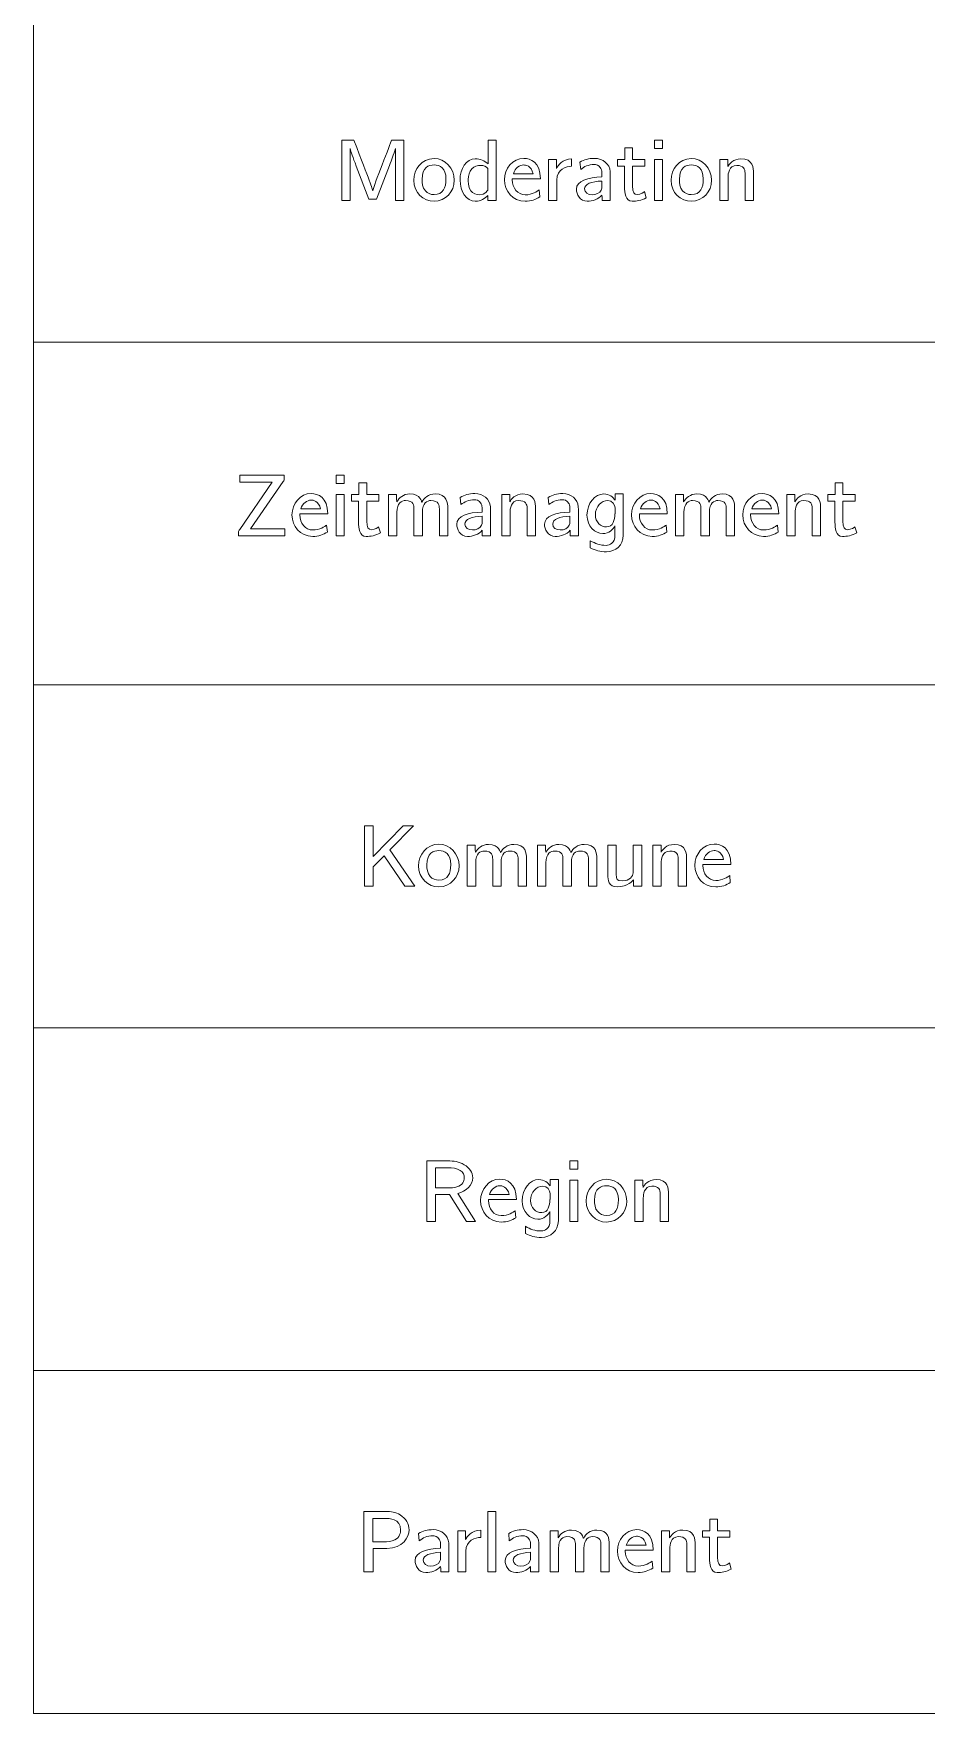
# Model space of a CAD drawing. Header units: inches. Extents: x 0 to 450, y -250 to 0.
# Drawn here: x 0 to 65.1, y -250 to -127.5 of the extents above; entities that cross this region are included whole.
import ezdxf

# ---------------------------------------------------------------- set-up
doc = ezdxf.new("R2010")
doc.units = ezdxf.units.IN
doc.header["$MEASUREMENT"] = 0
doc.layers.add('Ebene 1', color=7, linetype='Continuous')
doc.layers.add('Raster', color=7, linetype='Continuous')

msp = doc.modelspace()

# ---------------------------------------------------------------- linework, layer by layer
at = {"layer": 'Ebene 1', "color": 250, "lineweight": 18}
for points in [[(45.3, -135.27), (45.89, -135.27), (45.89, -135.87), (45.3, -135.87), (45.3, -135.27)], [(45.3, -136.68), (45.89, -136.68), (45.89, -139.68), (45.3, -139.68), (45.3, -136.68)], [(22.07, -159.71), (22.66, -159.71), (22.66, -160.31), (22.07, -160.31), (22.07, -159.71)], [(22.07, -161.12), (22.66, -161.12), (22.66, -164.12), (22.07, -164.12), (22.07, -161.12)], [(24.14, -185.27), (24.77, -185.27), (24.77, -187.5), (26.95, -185.27), (27.71, -185.27), (26, -187.02), (27.8, -189.68), (27.09, -189.68), (25.57, -187.45), (24.77, -188.27), (24.77, -189.68), (24.14, -189.68), (24.14, -185.27)], [(39.11, -209.71), (39.71, -209.71), (39.71, -210.31), (39.11, -210.31), (39.11, -209.71)], [(39.11, -211.12), (39.71, -211.12), (39.71, -214.12), (39.11, -214.12), (39.11, -211.12)], [(33.13, -235.27), (33.73, -235.27), (33.73, -239.68), (33.13, -239.68), (33.13, -235.27)]]:
    msp.add_lwpolyline(points, dxfattribs=at)
for points, knots in [([(22.49, -135.27), (22.49, -135.27), (23.36, -135.27), (23.36, -135.27), (24.54, -138.3), (24.71, -138.81), (24.74, -138.96), (24.8, -138.63), (26.06, -135.45), (26.12, -135.27), (26.12, -135.27), (27, -135.27), (27, -135.27), (27, -135.27), (27, -139.68), (27, -139.68), (27, -139.68), (26.4, -139.68), (26.4, -139.68), (26.4, -139.68), (26.4, -135.88), (26.4, -135.88), (26.27, -136.32), (26.11, -136.7), (25.96, -137.12), (25.96, -137.12), (25.02, -139.57), (25.02, -139.57), (25.02, -139.57), (24.45, -139.57), (24.45, -139.57), (24.45, -139.57), (23.53, -137.16), (23.53, -137.16), (23.3, -136.52), (23.15, -136.14), (23.09, -135.88), (23.09, -135.88), (23.09, -139.68), (23.09, -139.68), (23.09, -139.68), (22.49, -139.68), (22.49, -139.68), (22.49, -139.68), (22.49, -135.27), (22.49, -135.27)], [0, 0, 0, 0, 1, 1, 1, 2, 2, 2, 3, 3, 3, 4, 4, 4, 5, 5, 5, 6, 6, 6, 7, 7, 7, 8, 8, 8, 9, 9, 9, 10, 10, 10, 11, 11, 11, 12, 12, 12, 13, 13, 13, 14, 14, 14, 15, 15, 15, 15]), ([(33.15, -135.27), (33.15, -135.27), (33.15, -137), (33.15, -137), (32.9, -136.79), (32.59, -136.63), (32.22, -136.63), (31.56, -136.63), (31.11, -137.36), (31.11, -138.18), (31.11, -139.01), (31.57, -139.73), (32.22, -139.73), (32.64, -139.73), (32.93, -139.52), (33.14, -139.31), (33.14, -139.31), (33.14, -139.68), (33.14, -139.68), (33.14, -139.68), (33.75, -139.68), (33.75, -139.68), (33.75, -139.68), (33.75, -135.27), (33.75, -135.27), (33.75, -135.27), (33.15, -135.27), (33.15, -135.27)], [0, 0, 0, 0, 1, 1, 1, 2, 2, 2, 3, 3, 3, 4, 4, 4, 5, 5, 5, 6, 6, 6, 7, 7, 7, 8, 8, 8, 9, 9, 9, 9]), ([(42.6, -136.68), (42.6, -136.68), (43.12, -136.68), (43.12, -136.68), (43.12, -136.68), (43.12, -135.83), (43.12, -135.83), (43.12, -135.83), (43.69, -135.83), (43.69, -135.83), (43.69, -135.83), (43.69, -136.68), (43.69, -136.68), (43.69, -136.68), (44.58, -136.68), (44.58, -136.68), (44.58, -136.68), (44.58, -137.16), (44.58, -137.16), (44.58, -137.16), (43.69, -137.16), (43.69, -137.16), (43.69, -137.16), (43.69, -138.61), (43.69, -138.61), (43.69, -139.08), (43.82, -139.24), (44.02, -139.24), (44.33, -139.24), (44.52, -139.05), (44.57, -139.01), (44.57, -139.01), (44.69, -139.47), (44.69, -139.47), (44.33, -139.67), (43.98, -139.73), (43.67, -139.73), (43.16, -139.73), (43.11, -139.1), (43.11, -138.68), (43.11, -138.68), (43.11, -137.16), (43.11, -137.16), (43.11, -137.16), (42.6, -137.16), (42.6, -137.16), (42.6, -137.16), (42.6, -136.68), (42.6, -136.68)], [0, 0, 0, 0, 1, 1, 1, 2, 2, 2, 3, 3, 3, 4, 4, 4, 5, 5, 5, 6, 6, 6, 7, 7, 7, 8, 8, 8, 9, 9, 9, 10, 10, 10, 11, 11, 11, 12, 12, 12, 13, 13, 13, 14, 14, 14, 15, 15, 15, 16, 16, 16, 16]), ([(29.21, -136.61), (28.31, -136.61), (27.73, -137.41), (27.73, -138.19), (27.73, -139.1), (28.44, -139.73), (29.21, -139.73), (30.06, -139.73), (30.69, -139.02), (30.69, -138.2), (30.69, -137.31), (30.02, -136.61), (29.21, -136.61)], [0, 0, 0, 0, 1, 1, 1, 2, 2, 2, 3, 3, 3, 4, 4, 4, 4]), ([(30.08, -138.12), (30.08, -138.72), (29.9, -139.24), (29.21, -139.24), (28.97, -139.24), (28.74, -139.15), (28.58, -138.97), (28.37, -138.74), (28.34, -138.39), (28.34, -138.13), (28.34, -137.24), (28.84, -137.08), (29.21, -137.08), (29.66, -137.08), (30.08, -137.31), (30.08, -138.09), (30.08, -138.09), (30.08, -138.12), (30.08, -138.12)], [0, 0, 0, 0, 1, 1, 1, 2, 2, 2, 3, 3, 3, 4, 4, 4, 5, 5, 5, 6, 6, 6, 6]), ([(33.14, -138.91), (33.11, -138.93), (32.95, -139.26), (32.54, -139.26), (32.3, -139.26), (32.05, -139.16), (31.9, -138.96), (31.75, -138.76), (31.72, -138.51), (31.71, -138.27), (31.71, -138.27), (31.71, -138.13), (31.71, -138.13), (31.72, -137.87), (31.76, -137.57), (31.96, -137.36), (32.13, -137.17), (32.41, -137.11), (32.61, -137.11), (32.85, -137.11), (32.99, -137.2), (33.14, -137.35), (33.14, -137.35), (33.14, -138.91), (33.14, -138.91)], [0, 0, 0, 0, 1, 1, 1, 2, 2, 2, 3, 3, 3, 4, 4, 4, 5, 5, 5, 6, 6, 6, 7, 7, 7, 8, 8, 8, 8]), ([(35.86, -139.26), (35.32, -139.26), (34.92, -138.76), (34.92, -138.16), (34.92, -138.16), (34.92, -138.09), (34.92, -138.09), (34.92, -138.09), (36.97, -138.09), (36.97, -138.09), (36.97, -136.86), (36.24, -136.6), (35.76, -136.6), (34.94, -136.6), (34.35, -137.34), (34.35, -138.16), (34.35, -138.98), (34.95, -139.73), (35.86, -139.73), (36.29, -139.73), (36.64, -139.59), (36.93, -139.41), (36.93, -139.41), (36.88, -138.89), (36.88, -138.89), (36.74, -139), (36.39, -139.26), (35.86, -139.26)], [0, 0, 0, 0, 1, 1, 1, 2, 2, 2, 3, 3, 3, 4, 4, 4, 5, 5, 5, 6, 6, 6, 7, 7, 7, 8, 8, 8, 9, 9, 9, 9]), ([(35.75, -137.08), (35.89, -137.08), (36.29, -137.12), (36.45, -137.72), (36.45, -137.72), (35, -137.72), (35, -137.72), (35.13, -137.31), (35.45, -137.08), (35.75, -137.08)], [0, 0, 0, 0, 1, 1, 1, 2, 2, 2, 3, 3, 3, 3]), ([(37.57, -136.68), (37.57, -136.68), (38.14, -136.68), (38.14, -136.68), (38.14, -136.68), (38.14, -137.33), (38.14, -137.33), (38.26, -137.12), (38.58, -136.65), (39.25, -136.63), (39.25, -136.63), (39.25, -137.17), (39.25, -137.17), (38.87, -137.18), (38.17, -137.37), (38.17, -138.18), (38.17, -138.18), (38.17, -139.68), (38.17, -139.68), (38.17, -139.68), (37.57, -139.68), (37.57, -139.68), (37.57, -139.68), (37.57, -136.68), (37.57, -136.68)], [0, 0, 0, 0, 1, 1, 1, 2, 2, 2, 3, 3, 3, 4, 4, 4, 5, 5, 5, 6, 6, 6, 7, 7, 7, 8, 8, 8, 8]), ([(42.06, -137.55), (42.02, -137.02), (41.54, -136.6), (40.92, -136.6), (40.48, -136.6), (40.18, -136.7), (39.86, -136.87), (39.86, -136.87), (39.91, -137.41), (39.91, -137.41), (40.18, -137.2), (40.45, -137.05), (40.91, -137.05), (41, -137.05), (41.24, -137.06), (41.39, -137.34), (41.45, -137.48), (41.45, -137.57), (41.45, -137.73), (41.45, -137.73), (41.45, -137.95), (41.45, -137.95), (40.45, -137.98), (39.6, -138.24), (39.6, -138.84), (39.6, -139.21), (39.85, -139.73), (40.39, -139.73), (40.77, -139.73), (41.21, -139.59), (41.46, -139.28), (41.46, -139.28), (41.47, -139.45), (41.47, -139.45), (41.47, -139.45), (41.47, -139.68), (41.47, -139.68), (41.47, -139.68), (42.07, -139.68), (42.07, -139.68), (42.07, -139.68), (42.07, -137.76), (42.07, -137.76), (42.07, -137.76), (42.06, -137.55), (42.06, -137.55)], [0, 0, 0, 0, 1, 1, 1, 2, 2, 2, 3, 3, 3, 4, 4, 4, 5, 5, 5, 6, 6, 6, 7, 7, 7, 8, 8, 8, 9, 9, 9, 10, 10, 10, 11, 11, 11, 12, 12, 12, 13, 13, 13, 14, 14, 14, 15, 15, 15, 15]), ([(47.98, -136.61), (47.08, -136.61), (46.5, -137.41), (46.5, -138.19), (46.5, -139.1), (47.21, -139.73), (47.98, -139.73), (48.82, -139.73), (49.46, -139.02), (49.46, -138.2), (49.46, -137.31), (48.78, -136.61), (47.98, -136.61)], [0, 0, 0, 0, 1, 1, 1, 2, 2, 2, 3, 3, 3, 4, 4, 4, 4]), ([(48.85, -138.12), (48.85, -138.72), (48.66, -139.24), (47.98, -139.24), (47.74, -139.24), (47.5, -139.15), (47.34, -138.97), (47.13, -138.74), (47.11, -138.39), (47.11, -138.13), (47.11, -137.24), (47.6, -137.08), (47.98, -137.08), (48.43, -137.08), (48.84, -137.31), (48.85, -138.09), (48.85, -138.09), (48.85, -138.12), (48.85, -138.12)], [0, 0, 0, 0, 1, 1, 1, 2, 2, 2, 3, 3, 3, 4, 4, 4, 5, 5, 5, 6, 6, 6, 6]), ([(50.05, -136.68), (50.05, -136.68), (50.64, -136.68), (50.64, -136.68), (50.64, -136.68), (50.64, -136.99), (50.64, -136.99), (50.64, -136.99), (50.64, -137.2), (50.64, -137.2), (50.74, -137.03), (51.03, -136.63), (51.6, -136.63), (52.49, -136.63), (52.51, -137.31), (52.51, -137.68), (52.51, -137.68), (52.51, -139.68), (52.51, -139.68), (52.51, -139.68), (51.9, -139.68), (51.9, -139.68), (51.9, -139.68), (51.9, -137.67), (51.9, -137.67), (51.9, -137.38), (51.81, -137.11), (51.29, -137.11), (50.71, -137.11), (50.66, -137.74), (50.66, -137.97), (50.66, -137.97), (50.66, -139.68), (50.66, -139.68), (50.66, -139.68), (50.05, -139.68), (50.05, -139.68), (50.05, -139.68), (50.05, -136.68), (50.05, -136.68)], [0, 0, 0, 0, 1, 1, 1, 2, 2, 2, 3, 3, 3, 4, 4, 4, 5, 5, 5, 6, 6, 6, 7, 7, 7, 8, 8, 8, 9, 9, 9, 10, 10, 10, 11, 11, 11, 12, 12, 12, 13, 13, 13, 13]), ([(41.45, -138.65), (41.45, -138.74), (41.45, -138.82), (41.41, -138.91), (41.31, -139.13), (41.02, -139.26), (40.75, -139.26), (40.45, -139.26), (40.19, -139.08), (40.19, -138.82), (40.19, -138.48), (40.69, -138.28), (41.45, -138.25), (41.45, -138.25), (41.45, -138.65), (41.45, -138.65)], [0, 0, 0, 0, 1, 1, 1, 2, 2, 2, 3, 3, 3, 4, 4, 4, 5, 5, 5, 5]), ([(14.95, -163.87), (14.95, -163.77), (14.99, -163.74), (15.04, -163.66), (15.04, -163.66), (17.41, -160.2), (17.41, -160.2), (17.41, -160.2), (15.05, -160.2), (15.05, -160.2), (15.05, -160.2), (15.05, -159.71), (15.05, -159.71), (15.05, -159.71), (18.29, -159.71), (18.29, -159.71), (18.29, -159.71), (18.29, -159.94), (18.29, -159.94), (18.29, -160.06), (18.26, -160.08), (18.21, -160.16), (18.21, -160.16), (15.83, -163.61), (15.83, -163.61), (15.83, -163.61), (18.33, -163.61), (18.33, -163.61), (18.33, -163.61), (18.33, -164.12), (18.33, -164.12), (18.33, -164.12), (14.95, -164.12), (14.95, -164.12), (14.95, -164.12), (14.95, -163.87), (14.95, -163.87)], [0, 0, 0, 0, 1, 1, 1, 2, 2, 2, 3, 3, 3, 4, 4, 4, 5, 5, 5, 6, 6, 6, 7, 7, 7, 8, 8, 8, 9, 9, 9, 10, 10, 10, 11, 11, 11, 12, 12, 12, 12]), ([(23.2, -161.12), (23.2, -161.12), (23.72, -161.12), (23.72, -161.12), (23.72, -161.12), (23.72, -160.27), (23.72, -160.27), (23.72, -160.27), (24.3, -160.27), (24.3, -160.27), (24.3, -160.27), (24.3, -161.12), (24.3, -161.12), (24.3, -161.12), (25.18, -161.12), (25.18, -161.12), (25.18, -161.12), (25.18, -161.6), (25.18, -161.6), (25.18, -161.6), (24.3, -161.6), (24.3, -161.6), (24.3, -161.6), (24.3, -163.06), (24.3, -163.06), (24.3, -163.52), (24.43, -163.68), (24.63, -163.68), (24.93, -163.68), (25.12, -163.49), (25.17, -163.46), (25.17, -163.46), (25.3, -163.91), (25.3, -163.91), (24.94, -164.11), (24.58, -164.17), (24.27, -164.17), (23.76, -164.17), (23.71, -163.54), (23.71, -163.13), (23.71, -163.13), (23.71, -161.6), (23.71, -161.6), (23.71, -161.6), (23.2, -161.6), (23.2, -161.6), (23.2, -161.6), (23.2, -161.12), (23.2, -161.12)], [0, 0, 0, 0, 1, 1, 1, 2, 2, 2, 3, 3, 3, 4, 4, 4, 5, 5, 5, 6, 6, 6, 7, 7, 7, 8, 8, 8, 9, 9, 9, 10, 10, 10, 11, 11, 11, 12, 12, 12, 13, 13, 13, 14, 14, 14, 15, 15, 15, 16, 16, 16, 16]), ([(57.95, -161.12), (57.95, -161.12), (58.47, -161.12), (58.47, -161.12), (58.47, -161.12), (58.47, -160.27), (58.47, -160.27), (58.47, -160.27), (59.04, -160.27), (59.04, -160.27), (59.04, -160.27), (59.04, -161.12), (59.04, -161.12), (59.04, -161.12), (59.93, -161.12), (59.93, -161.12), (59.93, -161.12), (59.93, -161.6), (59.93, -161.6), (59.93, -161.6), (59.04, -161.6), (59.04, -161.6), (59.04, -161.6), (59.04, -163.06), (59.04, -163.06), (59.04, -163.52), (59.18, -163.68), (59.37, -163.68), (59.68, -163.68), (59.87, -163.49), (59.92, -163.46), (59.92, -163.46), (60.05, -163.91), (60.05, -163.91), (59.68, -164.11), (59.33, -164.17), (59.02, -164.17), (58.51, -164.17), (58.46, -163.54), (58.46, -163.13), (58.46, -163.13), (58.46, -161.6), (58.46, -161.6), (58.46, -161.6), (57.95, -161.6), (57.95, -161.6), (57.95, -161.6), (57.95, -161.12), (57.95, -161.12)], [0, 0, 0, 0, 1, 1, 1, 2, 2, 2, 3, 3, 3, 4, 4, 4, 5, 5, 5, 6, 6, 6, 7, 7, 7, 8, 8, 8, 9, 9, 9, 10, 10, 10, 11, 11, 11, 12, 12, 12, 13, 13, 13, 14, 14, 14, 15, 15, 15, 16, 16, 16, 16]), ([(20.36, -163.7), (19.82, -163.7), (19.42, -163.2), (19.42, -162.6), (19.42, -162.6), (19.42, -162.53), (19.42, -162.53), (19.42, -162.53), (21.46, -162.53), (21.46, -162.53), (21.46, -161.3), (20.74, -161.04), (20.26, -161.04), (19.44, -161.04), (18.85, -161.79), (18.85, -162.6), (18.85, -163.42), (19.45, -164.17), (20.36, -164.17), (20.79, -164.17), (21.14, -164.03), (21.43, -163.85), (21.43, -163.85), (21.38, -163.34), (21.38, -163.34), (21.24, -163.44), (20.89, -163.7), (20.36, -163.7)], [0, 0, 0, 0, 1, 1, 1, 2, 2, 2, 3, 3, 3, 4, 4, 4, 5, 5, 5, 6, 6, 6, 7, 7, 7, 8, 8, 8, 9, 9, 9, 9]), ([(20.25, -161.52), (20.39, -161.52), (20.79, -161.56), (20.94, -162.16), (20.94, -162.16), (19.49, -162.16), (19.49, -162.16), (19.63, -161.75), (19.95, -161.52), (20.25, -161.52)], [0, 0, 0, 0, 1, 1, 1, 2, 2, 2, 3, 3, 3, 3]), ([(25.9, -161.12), (25.9, -161.12), (26.48, -161.12), (26.48, -161.12), (26.48, -161.12), (26.48, -161.43), (26.48, -161.43), (26.48, -161.43), (26.49, -161.65), (26.49, -161.65), (26.66, -161.35), (26.97, -161.07), (27.44, -161.07), (28.26, -161.07), (28.3, -161.67), (28.32, -161.67), (28.49, -161.37), (28.8, -161.07), (29.3, -161.07), (30.18, -161.07), (30.21, -161.72), (30.21, -162.12), (30.21, -162.12), (30.21, -164.12), (30.21, -164.12), (30.21, -164.12), (29.6, -164.12), (29.6, -164.12), (29.6, -164.12), (29.6, -162.15), (29.6, -162.15), (29.59, -161.93), (29.59, -161.55), (28.97, -161.55), (28.73, -161.55), (28.36, -161.72), (28.36, -162.41), (28.36, -162.41), (28.36, -164.12), (28.36, -164.12), (28.36, -164.12), (27.74, -164.12), (27.74, -164.12), (27.74, -164.12), (27.74, -162.15), (27.74, -162.15), (27.74, -161.93), (27.74, -161.55), (27.12, -161.55), (26.87, -161.55), (26.5, -161.72), (26.5, -162.41), (26.5, -162.41), (26.5, -164.12), (26.5, -164.12), (26.5, -164.12), (25.9, -164.12), (25.9, -164.12), (25.9, -164.12), (25.9, -161.12), (25.9, -161.12)], [0, 0, 0, 0, 1, 1, 1, 2, 2, 2, 3, 3, 3, 4, 4, 4, 5, 5, 5, 6, 6, 6, 7, 7, 7, 8, 8, 8, 9, 9, 9, 10, 10, 10, 11, 11, 11, 12, 12, 12, 13, 13, 13, 14, 14, 14, 15, 15, 15, 16, 16, 16, 17, 17, 17, 18, 18, 18, 19, 19, 19, 20, 20, 20, 20]), ([(33.33, -162), (33.29, -161.46), (32.8, -161.04), (32.19, -161.04), (31.75, -161.04), (31.45, -161.14), (31.13, -161.32), (31.13, -161.32), (31.17, -161.85), (31.17, -161.85), (31.45, -161.65), (31.71, -161.49), (32.18, -161.49), (32.26, -161.49), (32.51, -161.5), (32.65, -161.79), (32.72, -161.92), (32.72, -162.01), (32.72, -162.17), (32.72, -162.17), (32.72, -162.39), (32.72, -162.39), (31.71, -162.42), (30.87, -162.68), (30.87, -163.28), (30.87, -163.65), (31.11, -164.17), (31.65, -164.17), (32.04, -164.17), (32.47, -164.03), (32.73, -163.72), (32.73, -163.72), (32.73, -163.89), (32.73, -163.89), (32.73, -163.89), (32.73, -164.12), (32.73, -164.12), (32.73, -164.12), (33.33, -164.12), (33.33, -164.12), (33.33, -164.12), (33.33, -162.2), (33.33, -162.2), (33.33, -162.2), (33.33, -162), (33.33, -162)], [0, 0, 0, 0, 1, 1, 1, 2, 2, 2, 3, 3, 3, 4, 4, 4, 5, 5, 5, 6, 6, 6, 7, 7, 7, 8, 8, 8, 9, 9, 9, 10, 10, 10, 11, 11, 11, 12, 12, 12, 13, 13, 13, 14, 14, 14, 15, 15, 15, 15]), ([(34.15, -161.12), (34.15, -161.12), (34.73, -161.12), (34.73, -161.12), (34.73, -161.12), (34.73, -161.43), (34.73, -161.43), (34.73, -161.43), (34.74, -161.65), (34.74, -161.65), (34.84, -161.47), (35.12, -161.07), (35.7, -161.07), (36.59, -161.07), (36.61, -161.75), (36.61, -162.12), (36.61, -162.12), (36.61, -164.12), (36.61, -164.12), (36.61, -164.12), (36, -164.12), (36, -164.12), (36, -164.12), (36, -162.11), (36, -162.11), (36, -161.82), (35.9, -161.55), (35.38, -161.55), (34.81, -161.55), (34.76, -162.19), (34.76, -162.41), (34.76, -162.41), (34.76, -164.12), (34.76, -164.12), (34.76, -164.12), (34.15, -164.12), (34.15, -164.12), (34.15, -164.12), (34.15, -161.12), (34.15, -161.12)], [0, 0, 0, 0, 1, 1, 1, 2, 2, 2, 3, 3, 3, 4, 4, 4, 5, 5, 5, 6, 6, 6, 7, 7, 7, 8, 8, 8, 9, 9, 9, 10, 10, 10, 11, 11, 11, 12, 12, 12, 13, 13, 13, 13]), ([(39.73, -162), (39.69, -161.46), (39.21, -161.04), (38.6, -161.04), (38.16, -161.04), (37.85, -161.14), (37.53, -161.32), (37.53, -161.32), (37.58, -161.85), (37.58, -161.85), (37.85, -161.65), (38.12, -161.49), (38.58, -161.49), (38.67, -161.49), (38.91, -161.5), (39.06, -161.79), (39.12, -161.92), (39.12, -162.01), (39.12, -162.17), (39.12, -162.17), (39.12, -162.39), (39.12, -162.39), (38.12, -162.42), (37.27, -162.68), (37.27, -163.28), (37.27, -163.65), (37.52, -164.17), (38.06, -164.17), (38.44, -164.17), (38.88, -164.03), (39.14, -163.72), (39.14, -163.72), (39.14, -163.89), (39.14, -163.89), (39.14, -163.89), (39.14, -164.12), (39.14, -164.12), (39.14, -164.12), (39.74, -164.12), (39.74, -164.12), (39.74, -164.12), (39.74, -162.2), (39.74, -162.2), (39.74, -162.2), (39.73, -162), (39.73, -162)], [0, 0, 0, 0, 1, 1, 1, 2, 2, 2, 3, 3, 3, 4, 4, 4, 5, 5, 5, 6, 6, 6, 7, 7, 7, 8, 8, 8, 9, 9, 9, 10, 10, 10, 11, 11, 11, 12, 12, 12, 13, 13, 13, 14, 14, 14, 15, 15, 15, 15]), ([(42.42, -161.07), (42.42, -161.07), (42.42, -161.52), (42.42, -161.52), (42.26, -161.32), (42, -161.07), (41.59, -161.07), (40.94, -161.07), (40.37, -161.75), (40.37, -162.61), (40.37, -163.44), (40.96, -163.96), (41.52, -163.96), (41.98, -163.96), (42.26, -163.65), (42.4, -163.4), (42.4, -163.4), (42.41, -163.61), (42.41, -163.61), (42.41, -163.61), (42.41, -164.06), (42.41, -164.06), (42.41, -164.67), (42.02, -164.82), (41.78, -164.82), (41.29, -164.82), (40.99, -164.69), (40.61, -164.48), (40.61, -164.48), (40.61, -165.01), (40.61, -165.01), (41, -165.2), (41.31, -165.29), (41.79, -165.29), (42.45, -165.29), (43.02, -164.83), (43.02, -164.07), (43.02, -164.07), (43.02, -161.07), (43.02, -161.07), (43.02, -161.07), (42.42, -161.07), (42.42, -161.07)], [0, 0, 0, 0, 1, 1, 1, 2, 2, 2, 3, 3, 3, 4, 4, 4, 5, 5, 5, 6, 6, 6, 7, 7, 7, 8, 8, 8, 9, 9, 9, 10, 10, 10, 11, 11, 11, 12, 12, 12, 13, 13, 13, 14, 14, 14, 14]), ([(42.42, -162.53), (42.42, -162.53), (42.41, -162.53), (42.41, -162.53), (42.4, -162.95), (42.27, -163.48), (41.8, -163.48), (41.39, -163.48), (40.98, -163.13), (40.98, -162.61), (40.98, -161.98), (41.45, -161.55), (41.88, -161.55), (42.21, -161.55), (42.42, -161.86), (42.42, -162.08), (42.42, -162.08), (42.42, -162.53), (42.42, -162.53)], [0, 0, 0, 0, 1, 1, 1, 2, 2, 2, 3, 3, 3, 4, 4, 4, 5, 5, 5, 6, 6, 6, 6]), ([(45.13, -163.7), (44.59, -163.7), (44.19, -163.2), (44.19, -162.6), (44.19, -162.6), (44.19, -162.53), (44.19, -162.53), (44.19, -162.53), (46.23, -162.53), (46.23, -162.53), (46.23, -161.3), (45.51, -161.04), (45.03, -161.04), (44.21, -161.04), (43.62, -161.79), (43.62, -162.6), (43.62, -163.42), (44.22, -164.17), (45.13, -164.17), (45.56, -164.17), (45.91, -164.03), (46.2, -163.85), (46.2, -163.85), (46.15, -163.34), (46.15, -163.34), (46.01, -163.44), (45.66, -163.7), (45.13, -163.7)], [0, 0, 0, 0, 1, 1, 1, 2, 2, 2, 3, 3, 3, 4, 4, 4, 5, 5, 5, 6, 6, 6, 7, 7, 7, 8, 8, 8, 9, 9, 9, 9]), ([(45.02, -161.52), (45.16, -161.52), (45.56, -161.56), (45.71, -162.16), (45.71, -162.16), (44.27, -162.16), (44.27, -162.16), (44.4, -161.75), (44.72, -161.52), (45.02, -161.52)], [0, 0, 0, 0, 1, 1, 1, 2, 2, 2, 3, 3, 3, 3]), ([(46.83, -161.12), (46.83, -161.12), (47.42, -161.12), (47.42, -161.12), (47.42, -161.12), (47.42, -161.43), (47.42, -161.43), (47.42, -161.43), (47.42, -161.65), (47.42, -161.65), (47.59, -161.35), (47.9, -161.07), (48.38, -161.07), (49.2, -161.07), (49.23, -161.67), (49.26, -161.67), (49.42, -161.37), (49.73, -161.07), (50.24, -161.07), (51.11, -161.07), (51.14, -161.72), (51.14, -162.12), (51.14, -162.12), (51.14, -164.12), (51.14, -164.12), (51.14, -164.12), (50.53, -164.12), (50.53, -164.12), (50.53, -164.12), (50.53, -162.15), (50.53, -162.15), (50.53, -161.93), (50.53, -161.55), (49.91, -161.55), (49.66, -161.55), (49.3, -161.72), (49.3, -162.41), (49.3, -162.41), (49.3, -164.12), (49.3, -164.12), (49.3, -164.12), (48.68, -164.12), (48.68, -164.12), (48.68, -164.12), (48.68, -162.15), (48.68, -162.15), (48.67, -161.93), (48.68, -161.55), (48.06, -161.55), (47.81, -161.55), (47.44, -161.72), (47.44, -162.41), (47.44, -162.41), (47.44, -164.12), (47.44, -164.12), (47.44, -164.12), (46.83, -164.12), (46.83, -164.12), (46.83, -164.12), (46.83, -161.12), (46.83, -161.12)], [0, 0, 0, 0, 1, 1, 1, 2, 2, 2, 3, 3, 3, 4, 4, 4, 5, 5, 5, 6, 6, 6, 7, 7, 7, 8, 8, 8, 9, 9, 9, 10, 10, 10, 11, 11, 11, 12, 12, 12, 13, 13, 13, 14, 14, 14, 15, 15, 15, 16, 16, 16, 17, 17, 17, 18, 18, 18, 19, 19, 19, 20, 20, 20, 20]), ([(53.25, -163.7), (52.71, -163.7), (52.31, -163.2), (52.31, -162.6), (52.31, -162.6), (52.31, -162.53), (52.31, -162.53), (52.31, -162.53), (54.36, -162.53), (54.36, -162.53), (54.36, -161.3), (53.63, -161.04), (53.15, -161.04), (52.33, -161.04), (51.74, -161.79), (51.74, -162.6), (51.74, -163.42), (52.34, -164.17), (53.25, -164.17), (53.68, -164.17), (54.03, -164.03), (54.32, -163.85), (54.32, -163.85), (54.27, -163.34), (54.27, -163.34), (54.13, -163.44), (53.78, -163.7), (53.25, -163.7)], [0, 0, 0, 0, 1, 1, 1, 2, 2, 2, 3, 3, 3, 4, 4, 4, 5, 5, 5, 6, 6, 6, 7, 7, 7, 8, 8, 8, 9, 9, 9, 9]), ([(53.14, -161.52), (53.28, -161.52), (53.68, -161.56), (53.84, -162.16), (53.84, -162.16), (52.39, -162.16), (52.39, -162.16), (52.52, -161.75), (52.84, -161.52), (53.14, -161.52)], [0, 0, 0, 0, 1, 1, 1, 2, 2, 2, 3, 3, 3, 3]), ([(54.95, -161.12), (54.95, -161.12), (55.54, -161.12), (55.54, -161.12), (55.54, -161.12), (55.54, -161.43), (55.54, -161.43), (55.54, -161.43), (55.54, -161.65), (55.54, -161.65), (55.64, -161.47), (55.92, -161.07), (56.5, -161.07), (57.39, -161.07), (57.41, -161.75), (57.41, -162.12), (57.41, -162.12), (57.41, -164.12), (57.41, -164.12), (57.41, -164.12), (56.8, -164.12), (56.8, -164.12), (56.8, -164.12), (56.8, -162.11), (56.8, -162.11), (56.8, -161.82), (56.71, -161.55), (56.18, -161.55), (55.61, -161.55), (55.56, -162.19), (55.56, -162.41), (55.56, -162.41), (55.56, -164.12), (55.56, -164.12), (55.56, -164.12), (54.95, -164.12), (54.95, -164.12), (54.95, -164.12), (54.95, -161.12), (54.95, -161.12)], [0, 0, 0, 0, 1, 1, 1, 2, 2, 2, 3, 3, 3, 4, 4, 4, 5, 5, 5, 6, 6, 6, 7, 7, 7, 8, 8, 8, 9, 9, 9, 10, 10, 10, 11, 11, 11, 12, 12, 12, 13, 13, 13, 13]), ([(32.72, -163.09), (32.72, -163.18), (32.72, -163.27), (32.68, -163.35), (32.58, -163.57), (32.29, -163.7), (32.02, -163.7), (31.71, -163.7), (31.46, -163.52), (31.46, -163.27), (31.46, -162.92), (31.96, -162.72), (32.72, -162.69), (32.72, -162.69), (32.72, -163.09), (32.72, -163.09)], [0, 0, 0, 0, 1, 1, 1, 2, 2, 2, 3, 3, 3, 4, 4, 4, 5, 5, 5, 5]), ([(39.12, -163.09), (39.12, -163.18), (39.12, -163.27), (39.08, -163.35), (38.98, -163.57), (38.7, -163.7), (38.42, -163.7), (38.12, -163.7), (37.87, -163.52), (37.87, -163.27), (37.87, -162.92), (38.37, -162.72), (39.12, -162.69), (39.12, -162.69), (39.12, -163.09), (39.12, -163.09)], [0, 0, 0, 0, 1, 1, 1, 2, 2, 2, 3, 3, 3, 4, 4, 4, 5, 5, 5, 5]), ([(29.56, -186.61), (28.66, -186.61), (28.08, -187.41), (28.08, -188.19), (28.08, -189.1), (28.79, -189.73), (29.56, -189.73), (30.41, -189.73), (31.04, -189.02), (31.04, -188.2), (31.04, -187.31), (30.37, -186.61), (29.56, -186.61)], [0, 0, 0, 0, 1, 1, 1, 2, 2, 2, 3, 3, 3, 4, 4, 4, 4]), ([(30.43, -188.12), (30.43, -188.72), (30.25, -189.24), (29.56, -189.24), (29.32, -189.24), (29.09, -189.15), (28.93, -188.97), (28.72, -188.74), (28.69, -188.39), (28.69, -188.13), (28.69, -187.24), (29.19, -187.08), (29.56, -187.08), (30.01, -187.08), (30.43, -187.31), (30.43, -188.09), (30.43, -188.09), (30.43, -188.12), (30.43, -188.12)], [0, 0, 0, 0, 1, 1, 1, 2, 2, 2, 3, 3, 3, 4, 4, 4, 5, 5, 5, 6, 6, 6, 6]), ([(31.64, -186.68), (31.64, -186.68), (32.22, -186.68), (32.22, -186.68), (32.22, -186.68), (32.22, -186.99), (32.22, -186.99), (32.22, -186.99), (32.23, -187.2), (32.23, -187.2), (32.4, -186.91), (32.71, -186.63), (33.19, -186.63), (34.01, -186.63), (34.04, -187.23), (34.06, -187.23), (34.23, -186.93), (34.54, -186.63), (35.04, -186.63), (35.92, -186.63), (35.95, -187.28), (35.95, -187.68), (35.95, -187.68), (35.95, -189.68), (35.95, -189.68), (35.95, -189.68), (35.34, -189.68), (35.34, -189.68), (35.34, -189.68), (35.34, -187.71), (35.34, -187.71), (35.34, -187.48), (35.34, -187.11), (34.71, -187.11), (34.47, -187.11), (34.1, -187.27), (34.1, -187.97), (34.1, -187.97), (34.1, -189.68), (34.1, -189.68), (34.1, -189.68), (33.49, -189.68), (33.49, -189.68), (33.49, -189.68), (33.49, -187.71), (33.49, -187.71), (33.48, -187.48), (33.49, -187.11), (32.86, -187.11), (32.62, -187.11), (32.25, -187.27), (32.25, -187.97), (32.25, -187.97), (32.25, -189.68), (32.25, -189.68), (32.25, -189.68), (31.64, -189.68), (31.64, -189.68), (31.64, -189.68), (31.64, -186.68), (31.64, -186.68)], [0, 0, 0, 0, 1, 1, 1, 2, 2, 2, 3, 3, 3, 4, 4, 4, 5, 5, 5, 6, 6, 6, 7, 7, 7, 8, 8, 8, 9, 9, 9, 10, 10, 10, 11, 11, 11, 12, 12, 12, 13, 13, 13, 14, 14, 14, 15, 15, 15, 16, 16, 16, 17, 17, 17, 18, 18, 18, 19, 19, 19, 20, 20, 20, 20]), ([(36.77, -186.68), (36.77, -186.68), (37.35, -186.68), (37.35, -186.68), (37.35, -186.68), (37.35, -186.99), (37.35, -186.99), (37.35, -186.99), (37.36, -187.2), (37.36, -187.2), (37.53, -186.91), (37.84, -186.63), (38.32, -186.63), (39.14, -186.63), (39.17, -187.23), (39.2, -187.23), (39.36, -186.93), (39.67, -186.63), (40.17, -186.63), (41.05, -186.63), (41.08, -187.28), (41.08, -187.68), (41.08, -187.68), (41.08, -189.68), (41.08, -189.68), (41.08, -189.68), (40.47, -189.68), (40.47, -189.68), (40.47, -189.68), (40.47, -187.71), (40.47, -187.71), (40.47, -187.48), (40.47, -187.11), (39.84, -187.11), (39.6, -187.11), (39.23, -187.27), (39.23, -187.97), (39.23, -187.97), (39.23, -189.68), (39.23, -189.68), (39.23, -189.68), (38.62, -189.68), (38.62, -189.68), (38.62, -189.68), (38.62, -187.71), (38.62, -187.71), (38.61, -187.48), (38.62, -187.11), (38, -187.11), (37.75, -187.11), (37.38, -187.27), (37.38, -187.97), (37.38, -187.97), (37.38, -189.68), (37.38, -189.68), (37.38, -189.68), (36.77, -189.68), (36.77, -189.68), (36.77, -189.68), (36.77, -186.68), (36.77, -186.68)], [0, 0, 0, 0, 1, 1, 1, 2, 2, 2, 3, 3, 3, 4, 4, 4, 5, 5, 5, 6, 6, 6, 7, 7, 7, 8, 8, 8, 9, 9, 9, 10, 10, 10, 11, 11, 11, 12, 12, 12, 13, 13, 13, 14, 14, 14, 15, 15, 15, 16, 16, 16, 17, 17, 17, 18, 18, 18, 19, 19, 19, 20, 20, 20, 20]), ([(41.9, -186.68), (41.9, -186.68), (42.51, -186.68), (42.51, -186.68), (42.51, -186.68), (42.51, -188.81), (42.51, -188.81), (42.52, -189.19), (42.49, -189.28), (42.99, -189.28), (43.48, -189.28), (43.71, -188.97), (43.74, -188.69), (43.75, -188.63), (43.75, -188.56), (43.75, -188.49), (43.75, -188.49), (43.75, -186.68), (43.75, -186.68), (43.75, -186.68), (44.36, -186.68), (44.36, -186.68), (44.36, -186.68), (44.36, -189.68), (44.36, -189.68), (44.36, -189.68), (43.76, -189.68), (43.76, -189.68), (43.76, -189.68), (43.76, -189.21), (43.76, -189.21), (43.72, -189.26), (43.35, -189.73), (42.57, -189.73), (41.93, -189.73), (41.9, -189.22), (41.9, -188.85), (41.9, -188.85), (41.9, -186.68), (41.9, -186.68)], [0, 0, 0, 0, 1, 1, 1, 2, 2, 2, 3, 3, 3, 4, 4, 4, 5, 5, 5, 6, 6, 6, 7, 7, 7, 8, 8, 8, 9, 9, 9, 10, 10, 10, 11, 11, 11, 12, 12, 12, 13, 13, 13, 13]), ([(45.18, -186.68), (45.18, -186.68), (45.77, -186.68), (45.77, -186.68), (45.77, -186.68), (45.77, -186.99), (45.77, -186.99), (45.77, -186.99), (45.77, -187.2), (45.77, -187.2), (45.87, -187.03), (46.15, -186.63), (46.73, -186.63), (47.62, -186.63), (47.64, -187.31), (47.64, -187.68), (47.64, -187.68), (47.64, -189.68), (47.64, -189.68), (47.64, -189.68), (47.03, -189.68), (47.03, -189.68), (47.03, -189.68), (47.03, -187.67), (47.03, -187.67), (47.03, -187.38), (46.94, -187.11), (46.42, -187.11), (45.84, -187.11), (45.79, -187.74), (45.79, -187.97), (45.79, -187.97), (45.79, -189.68), (45.79, -189.68), (45.79, -189.68), (45.18, -189.68), (45.18, -189.68), (45.18, -189.68), (45.18, -186.68), (45.18, -186.68)], [0, 0, 0, 0, 1, 1, 1, 2, 2, 2, 3, 3, 3, 4, 4, 4, 5, 5, 5, 6, 6, 6, 7, 7, 7, 8, 8, 8, 9, 9, 9, 10, 10, 10, 11, 11, 11, 12, 12, 12, 13, 13, 13, 13]), ([(49.76, -189.26), (49.22, -189.26), (48.82, -188.76), (48.82, -188.16), (48.82, -188.16), (48.82, -188.09), (48.82, -188.09), (48.82, -188.09), (50.86, -188.09), (50.86, -188.09), (50.86, -186.86), (50.14, -186.6), (49.65, -186.6), (48.83, -186.6), (48.24, -187.34), (48.24, -188.16), (48.24, -188.98), (48.85, -189.73), (49.76, -189.73), (50.19, -189.73), (50.54, -189.59), (50.82, -189.41), (50.82, -189.41), (50.78, -188.89), (50.78, -188.89), (50.64, -189), (50.28, -189.26), (49.76, -189.26)], [0, 0, 0, 0, 1, 1, 1, 2, 2, 2, 3, 3, 3, 4, 4, 4, 5, 5, 5, 6, 6, 6, 7, 7, 7, 8, 8, 8, 9, 9, 9, 9]), ([(49.65, -187.08), (49.79, -187.08), (50.19, -187.12), (50.34, -187.72), (50.34, -187.72), (48.89, -187.72), (48.89, -187.72), (49.02, -187.31), (49.34, -187.08), (49.65, -187.08)], [0, 0, 0, 0, 1, 1, 1, 2, 2, 2, 3, 3, 3, 3]), ([(30.94, -212.08), (31.55, -211.93), (32.04, -211.49), (32.04, -210.94), (32.04, -210.56), (31.8, -210.21), (31.42, -209.99), (31.02, -209.75), (30.62, -209.71), (30.23, -209.71), (30.23, -209.71), (28.68, -209.71), (28.68, -209.71), (28.68, -209.71), (28.68, -214.12), (28.68, -214.12), (28.68, -214.12), (29.32, -214.12), (29.32, -214.12), (29.32, -214.12), (29.32, -212.15), (29.32, -212.15), (29.32, -212.15), (30.35, -212.15), (30.35, -212.15), (30.35, -212.15), (31.57, -214.12), (31.57, -214.12), (31.57, -214.12), (32.23, -214.12), (32.23, -214.12), (32.23, -214.12), (30.94, -212.08), (30.94, -212.08)], [0, 0, 0, 0, 1, 1, 1, 2, 2, 2, 3, 3, 3, 4, 4, 4, 5, 5, 5, 6, 6, 6, 7, 7, 7, 8, 8, 8, 9, 9, 9, 10, 10, 10, 11, 11, 11, 11]), ([(30.2, -211.68), (30.2, -211.68), (29.32, -211.68), (29.32, -211.68), (29.32, -211.68), (29.32, -210.43), (29.32, -210.43), (29.32, -210.43), (29.33, -210.22), (29.33, -210.22), (29.33, -210.22), (30.23, -210.22), (30.23, -210.22), (30.54, -210.22), (30.87, -210.23), (31.13, -210.4), (31.34, -210.53), (31.42, -210.75), (31.42, -210.95), (31.42, -211.07), (31.39, -211.2), (31.32, -211.3), (31.12, -211.61), (30.72, -211.68), (30.2, -211.68)], [0, 0, 0, 0, 1, 1, 1, 2, 2, 2, 3, 3, 3, 4, 4, 4, 5, 5, 5, 6, 6, 6, 7, 7, 7, 8, 8, 8, 8]), ([(34.12, -213.7), (33.58, -213.7), (33.18, -213.2), (33.18, -212.6), (33.18, -212.6), (33.18, -212.53), (33.18, -212.53), (33.18, -212.53), (35.22, -212.53), (35.22, -212.53), (35.22, -211.3), (34.5, -211.04), (34.02, -211.04), (33.2, -211.04), (32.61, -211.79), (32.61, -212.6), (32.61, -213.42), (33.21, -214.17), (34.12, -214.17), (34.55, -214.17), (34.9, -214.03), (35.19, -213.85), (35.19, -213.85), (35.14, -213.34), (35.14, -213.34), (35, -213.44), (34.65, -213.7), (34.12, -213.7)], [0, 0, 0, 0, 1, 1, 1, 2, 2, 2, 3, 3, 3, 4, 4, 4, 5, 5, 5, 6, 6, 6, 7, 7, 7, 8, 8, 8, 9, 9, 9, 9]), ([(34.01, -211.52), (34.15, -211.52), (34.55, -211.56), (34.7, -212.16), (34.7, -212.16), (33.25, -212.16), (33.25, -212.16), (33.39, -211.75), (33.71, -211.52), (34.01, -211.52)], [0, 0, 0, 0, 1, 1, 1, 2, 2, 2, 3, 3, 3, 3]), ([(37.68, -211.07), (37.68, -211.07), (37.68, -211.52), (37.68, -211.52), (37.52, -211.32), (37.26, -211.07), (36.86, -211.07), (36.21, -211.07), (35.64, -211.75), (35.64, -212.61), (35.64, -213.44), (36.22, -213.96), (36.79, -213.96), (37.24, -213.96), (37.52, -213.65), (37.66, -213.4), (37.66, -213.4), (37.67, -213.61), (37.67, -213.61), (37.67, -213.61), (37.67, -214.06), (37.67, -214.06), (37.67, -214.67), (37.29, -214.82), (37.04, -214.82), (36.55, -214.82), (36.25, -214.69), (35.88, -214.48), (35.88, -214.48), (35.88, -215.01), (35.88, -215.01), (36.26, -215.2), (36.57, -215.29), (37.05, -215.29), (37.71, -215.29), (38.28, -214.83), (38.28, -214.07), (38.28, -214.07), (38.28, -211.07), (38.28, -211.07), (38.28, -211.07), (37.68, -211.07), (37.68, -211.07)], [0, 0, 0, 0, 1, 1, 1, 2, 2, 2, 3, 3, 3, 4, 4, 4, 5, 5, 5, 6, 6, 6, 7, 7, 7, 8, 8, 8, 9, 9, 9, 10, 10, 10, 11, 11, 11, 12, 12, 12, 13, 13, 13, 14, 14, 14, 14]), ([(37.68, -212.53), (37.68, -212.53), (37.67, -212.53), (37.67, -212.53), (37.66, -212.95), (37.53, -213.48), (37.07, -213.48), (36.65, -213.48), (36.25, -213.13), (36.25, -212.61), (36.25, -211.98), (36.71, -211.55), (37.14, -211.55), (37.48, -211.55), (37.68, -211.86), (37.68, -212.08), (37.68, -212.08), (37.68, -212.53), (37.68, -212.53)], [0, 0, 0, 0, 1, 1, 1, 2, 2, 2, 3, 3, 3, 4, 4, 4, 5, 5, 5, 6, 6, 6, 6]), ([(41.79, -211.05), (40.89, -211.05), (40.31, -211.85), (40.31, -212.63), (40.31, -213.54), (41.02, -214.17), (41.79, -214.17), (42.63, -214.17), (43.27, -213.46), (43.27, -212.64), (43.27, -211.75), (42.6, -211.05), (41.79, -211.05)], [0, 0, 0, 0, 1, 1, 1, 2, 2, 2, 3, 3, 3, 4, 4, 4, 4]), ([(42.66, -212.56), (42.66, -213.16), (42.48, -213.68), (41.79, -213.68), (41.55, -213.68), (41.31, -213.6), (41.15, -213.41), (40.94, -213.18), (40.92, -212.83), (40.92, -212.57), (40.92, -211.68), (41.41, -211.52), (41.79, -211.52), (42.24, -211.52), (42.65, -211.75), (42.66, -212.53), (42.66, -212.53), (42.66, -212.56), (42.66, -212.56)], [0, 0, 0, 0, 1, 1, 1, 2, 2, 2, 3, 3, 3, 4, 4, 4, 5, 5, 5, 6, 6, 6, 6]), ([(43.87, -211.12), (43.87, -211.12), (44.45, -211.12), (44.45, -211.12), (44.45, -211.12), (44.45, -211.43), (44.45, -211.43), (44.45, -211.43), (44.46, -211.65), (44.46, -211.65), (44.55, -211.47), (44.84, -211.07), (45.42, -211.07), (46.3, -211.07), (46.32, -211.75), (46.32, -212.12), (46.32, -212.12), (46.32, -214.12), (46.32, -214.12), (46.32, -214.12), (45.71, -214.12), (45.71, -214.12), (45.71, -214.12), (45.71, -212.11), (45.71, -212.11), (45.71, -211.82), (45.62, -211.55), (45.1, -211.55), (44.53, -211.55), (44.48, -212.19), (44.48, -212.41), (44.48, -212.41), (44.48, -214.12), (44.48, -214.12), (44.48, -214.12), (43.87, -214.12), (43.87, -214.12), (43.87, -214.12), (43.87, -211.12), (43.87, -211.12)], [0, 0, 0, 0, 1, 1, 1, 2, 2, 2, 3, 3, 3, 4, 4, 4, 5, 5, 5, 6, 6, 6, 7, 7, 7, 8, 8, 8, 9, 9, 9, 10, 10, 10, 11, 11, 11, 12, 12, 12, 13, 13, 13, 13]), ([(26.75, -235.53), (26.4, -235.31), (26.07, -235.27), (25.71, -235.27), (25.71, -235.27), (24.1, -235.27), (24.1, -235.27), (24.1, -235.27), (24.1, -239.68), (24.1, -239.68), (24.1, -239.68), (24.77, -239.68), (24.77, -239.68), (24.77, -239.68), (24.77, -237.97), (24.77, -237.97), (24.77, -237.97), (25.77, -237.97), (25.77, -237.97), (26.95, -237.97), (27.39, -237.15), (27.39, -236.62), (27.39, -236.19), (27.14, -235.78), (26.75, -235.53)], [0, 0, 0, 0, 1, 1, 1, 2, 2, 2, 3, 3, 3, 4, 4, 4, 5, 5, 5, 6, 6, 6, 7, 7, 7, 8, 8, 8, 8]), ([(26.35, -237.35), (26.1, -237.47), (25.82, -237.48), (25.55, -237.48), (25.55, -237.48), (24.75, -237.48), (24.75, -237.48), (24.75, -237.48), (24.75, -236.01), (24.75, -236.01), (24.75, -236.01), (24.76, -235.78), (24.76, -235.78), (24.76, -235.78), (25.6, -235.78), (25.6, -235.78), (25.95, -235.78), (26.77, -235.79), (26.77, -236.63), (26.77, -236.8), (26.72, -237.17), (26.35, -237.35)], [0, 0, 0, 0, 1, 1, 1, 2, 2, 2, 3, 3, 3, 4, 4, 4, 5, 5, 5, 6, 6, 6, 7, 7, 7, 7]), ([(48.8, -236.68), (48.8, -236.68), (49.32, -236.68), (49.32, -236.68), (49.32, -236.68), (49.32, -235.83), (49.32, -235.83), (49.32, -235.83), (49.89, -235.83), (49.89, -235.83), (49.89, -235.83), (49.89, -236.68), (49.89, -236.68), (49.89, -236.68), (50.78, -236.68), (50.78, -236.68), (50.78, -236.68), (50.78, -237.16), (50.78, -237.16), (50.78, -237.16), (49.89, -237.16), (49.89, -237.16), (49.89, -237.16), (49.89, -238.61), (49.89, -238.61), (49.89, -239.08), (50.03, -239.24), (50.22, -239.24), (50.53, -239.24), (50.72, -239.05), (50.77, -239.01), (50.77, -239.01), (50.9, -239.47), (50.9, -239.47), (50.53, -239.67), (50.18, -239.73), (49.87, -239.73), (49.36, -239.73), (49.31, -239.1), (49.31, -238.68), (49.31, -238.68), (49.31, -237.16), (49.31, -237.16), (49.31, -237.16), (48.8, -237.16), (48.8, -237.16), (48.8, -237.16), (48.8, -236.68), (48.8, -236.68)], [0, 0, 0, 0, 1, 1, 1, 2, 2, 2, 3, 3, 3, 4, 4, 4, 5, 5, 5, 6, 6, 6, 7, 7, 7, 8, 8, 8, 9, 9, 9, 10, 10, 10, 11, 11, 11, 12, 12, 12, 13, 13, 13, 14, 14, 14, 15, 15, 15, 16, 16, 16, 16]), ([(30.29, -237.55), (30.25, -237.02), (29.77, -236.6), (29.15, -236.6), (28.71, -236.6), (28.41, -236.7), (28.09, -236.87), (28.09, -236.87), (28.14, -237.41), (28.14, -237.41), (28.41, -237.2), (28.68, -237.05), (29.14, -237.05), (29.23, -237.05), (29.47, -237.06), (29.62, -237.34), (29.68, -237.48), (29.68, -237.57), (29.68, -237.73), (29.68, -237.73), (29.68, -237.95), (29.68, -237.95), (28.68, -237.98), (27.83, -238.24), (27.83, -238.84), (27.83, -239.21), (28.08, -239.73), (28.62, -239.73), (29, -239.73), (29.44, -239.59), (29.69, -239.28), (29.69, -239.28), (29.7, -239.45), (29.7, -239.45), (29.7, -239.45), (29.7, -239.68), (29.7, -239.68), (29.7, -239.68), (30.3, -239.68), (30.3, -239.68), (30.3, -239.68), (30.3, -237.76), (30.3, -237.76), (30.3, -237.76), (30.29, -237.55), (30.29, -237.55)], [0, 0, 0, 0, 1, 1, 1, 2, 2, 2, 3, 3, 3, 4, 4, 4, 5, 5, 5, 6, 6, 6, 7, 7, 7, 8, 8, 8, 9, 9, 9, 10, 10, 10, 11, 11, 11, 12, 12, 12, 13, 13, 13, 14, 14, 14, 15, 15, 15, 15]), ([(30.94, -236.68), (30.94, -236.68), (31.51, -236.68), (31.51, -236.68), (31.51, -236.68), (31.51, -237.33), (31.51, -237.33), (31.62, -237.12), (31.95, -236.65), (32.62, -236.63), (32.62, -236.63), (32.62, -237.17), (32.62, -237.17), (32.23, -237.18), (31.53, -237.37), (31.53, -238.18), (31.53, -238.18), (31.53, -239.68), (31.53, -239.68), (31.53, -239.68), (30.94, -239.68), (30.94, -239.68), (30.94, -239.68), (30.94, -236.68), (30.94, -236.68)], [0, 0, 0, 0, 1, 1, 1, 2, 2, 2, 3, 3, 3, 4, 4, 4, 5, 5, 5, 6, 6, 6, 7, 7, 7, 8, 8, 8, 8]), ([(36.86, -237.55), (36.82, -237.02), (36.33, -236.6), (35.72, -236.6), (35.28, -236.6), (34.98, -236.7), (34.66, -236.87), (34.66, -236.87), (34.7, -237.41), (34.7, -237.41), (34.98, -237.2), (35.24, -237.05), (35.71, -237.05), (35.8, -237.05), (36.04, -237.06), (36.18, -237.34), (36.25, -237.48), (36.25, -237.57), (36.25, -237.73), (36.25, -237.73), (36.25, -237.95), (36.25, -237.95), (35.24, -237.98), (34.4, -238.24), (34.4, -238.84), (34.4, -239.21), (34.65, -239.73), (35.19, -239.73), (35.57, -239.73), (36, -239.59), (36.26, -239.28), (36.26, -239.28), (36.26, -239.45), (36.26, -239.45), (36.26, -239.45), (36.26, -239.68), (36.26, -239.68), (36.26, -239.68), (36.86, -239.68), (36.86, -239.68), (36.86, -239.68), (36.86, -237.76), (36.86, -237.76), (36.86, -237.76), (36.86, -237.55), (36.86, -237.55)], [0, 0, 0, 0, 1, 1, 1, 2, 2, 2, 3, 3, 3, 4, 4, 4, 5, 5, 5, 6, 6, 6, 7, 7, 7, 8, 8, 8, 9, 9, 9, 10, 10, 10, 11, 11, 11, 12, 12, 12, 13, 13, 13, 14, 14, 14, 15, 15, 15, 15]), ([(37.68, -236.68), (37.68, -236.68), (38.26, -236.68), (38.26, -236.68), (38.26, -236.68), (38.26, -236.99), (38.26, -236.99), (38.26, -236.99), (38.27, -237.2), (38.27, -237.2), (38.44, -236.91), (38.75, -236.63), (39.23, -236.63), (40.05, -236.63), (40.08, -237.23), (40.11, -237.23), (40.27, -236.93), (40.58, -236.63), (41.09, -236.63), (41.96, -236.63), (41.99, -237.28), (41.99, -237.68), (41.99, -237.68), (41.99, -239.68), (41.99, -239.68), (41.99, -239.68), (41.38, -239.68), (41.38, -239.68), (41.38, -239.68), (41.38, -237.71), (41.38, -237.71), (41.38, -237.48), (41.38, -237.11), (40.76, -237.11), (40.51, -237.11), (40.15, -237.27), (40.15, -237.97), (40.15, -237.97), (40.15, -239.68), (40.15, -239.68), (40.15, -239.68), (39.53, -239.68), (39.53, -239.68), (39.53, -239.68), (39.53, -237.71), (39.53, -237.71), (39.52, -237.48), (39.53, -237.11), (38.91, -237.11), (38.66, -237.11), (38.29, -237.27), (38.29, -237.97), (38.29, -237.97), (38.29, -239.68), (38.29, -239.68), (38.29, -239.68), (37.68, -239.68), (37.68, -239.68), (37.68, -239.68), (37.68, -236.68), (37.68, -236.68)], [0, 0, 0, 0, 1, 1, 1, 2, 2, 2, 3, 3, 3, 4, 4, 4, 5, 5, 5, 6, 6, 6, 7, 7, 7, 8, 8, 8, 9, 9, 9, 10, 10, 10, 11, 11, 11, 12, 12, 12, 13, 13, 13, 14, 14, 14, 15, 15, 15, 16, 16, 16, 17, 17, 17, 18, 18, 18, 19, 19, 19, 20, 20, 20, 20]), ([(44.1, -239.26), (43.56, -239.26), (43.16, -238.76), (43.16, -238.16), (43.16, -238.16), (43.16, -238.09), (43.16, -238.09), (43.16, -238.09), (45.21, -238.09), (45.21, -238.09), (45.21, -236.86), (44.48, -236.6), (44, -236.6), (43.18, -236.6), (42.59, -237.34), (42.59, -238.16), (42.59, -238.98), (43.19, -239.73), (44.1, -239.73), (44.53, -239.73), (44.88, -239.59), (45.17, -239.41), (45.17, -239.41), (45.12, -238.89), (45.12, -238.89), (44.98, -239), (44.63, -239.26), (44.1, -239.26)], [0, 0, 0, 0, 1, 1, 1, 2, 2, 2, 3, 3, 3, 4, 4, 4, 5, 5, 5, 6, 6, 6, 7, 7, 7, 8, 8, 8, 9, 9, 9, 9]), ([(43.99, -237.08), (44.13, -237.08), (44.53, -237.12), (44.69, -237.72), (44.69, -237.72), (43.24, -237.72), (43.24, -237.72), (43.37, -237.31), (43.69, -237.08), (43.99, -237.08)], [0, 0, 0, 0, 1, 1, 1, 2, 2, 2, 3, 3, 3, 3]), ([(45.8, -236.68), (45.8, -236.68), (46.39, -236.68), (46.39, -236.68), (46.39, -236.68), (46.39, -236.99), (46.39, -236.99), (46.39, -236.99), (46.39, -237.2), (46.39, -237.2), (46.49, -237.03), (46.77, -236.63), (47.35, -236.63), (48.24, -236.63), (48.26, -237.31), (48.26, -237.68), (48.26, -237.68), (48.26, -239.68), (48.26, -239.68), (48.26, -239.68), (47.65, -239.68), (47.65, -239.68), (47.65, -239.68), (47.65, -237.67), (47.65, -237.67), (47.65, -237.38), (47.56, -237.11), (47.03, -237.11), (46.46, -237.11), (46.41, -237.74), (46.41, -237.97), (46.41, -237.97), (46.41, -239.68), (46.41, -239.68), (46.41, -239.68), (45.8, -239.68), (45.8, -239.68), (45.8, -239.68), (45.8, -236.68), (45.8, -236.68)], [0, 0, 0, 0, 1, 1, 1, 2, 2, 2, 3, 3, 3, 4, 4, 4, 5, 5, 5, 6, 6, 6, 7, 7, 7, 8, 8, 8, 9, 9, 9, 10, 10, 10, 11, 11, 11, 12, 12, 12, 13, 13, 13, 13]), ([(29.68, -238.65), (29.68, -238.74), (29.68, -238.82), (29.64, -238.91), (29.54, -239.13), (29.25, -239.26), (28.98, -239.26), (28.68, -239.26), (28.42, -239.08), (28.42, -238.82), (28.42, -238.48), (28.92, -238.28), (29.68, -238.25), (29.68, -238.25), (29.68, -238.65), (29.68, -238.65)], [0, 0, 0, 0, 1, 1, 1, 2, 2, 2, 3, 3, 3, 4, 4, 4, 5, 5, 5, 5]), ([(36.25, -238.65), (36.25, -238.74), (36.25, -238.82), (36.21, -238.91), (36.11, -239.13), (35.82, -239.26), (35.55, -239.26), (35.24, -239.26), (34.99, -239.08), (34.99, -238.82), (34.99, -238.48), (35.49, -238.28), (36.25, -238.25), (36.25, -238.25), (36.25, -238.65), (36.25, -238.65)], [0, 0, 0, 0, 1, 1, 1, 2, 2, 2, 3, 3, 3, 4, 4, 4, 5, 5, 5, 5])]:
    msp.add_open_spline(points, degree=3, knots=knots, dxfattribs=at)
at = {"layer": 'Raster', "color": 250, "lineweight": 18}
for points in [[(0, 0), (0, -250)], [(0, -150), (450, -150)], [(0, -175), (450, -175)], [(0, -200), (450, -200)], [(0, -225), (450, -225)], [(0, -250), (450, -250)]]:
    msp.add_lwpolyline(points, dxfattribs=at)

doc.saveas('drawing.dxf')
